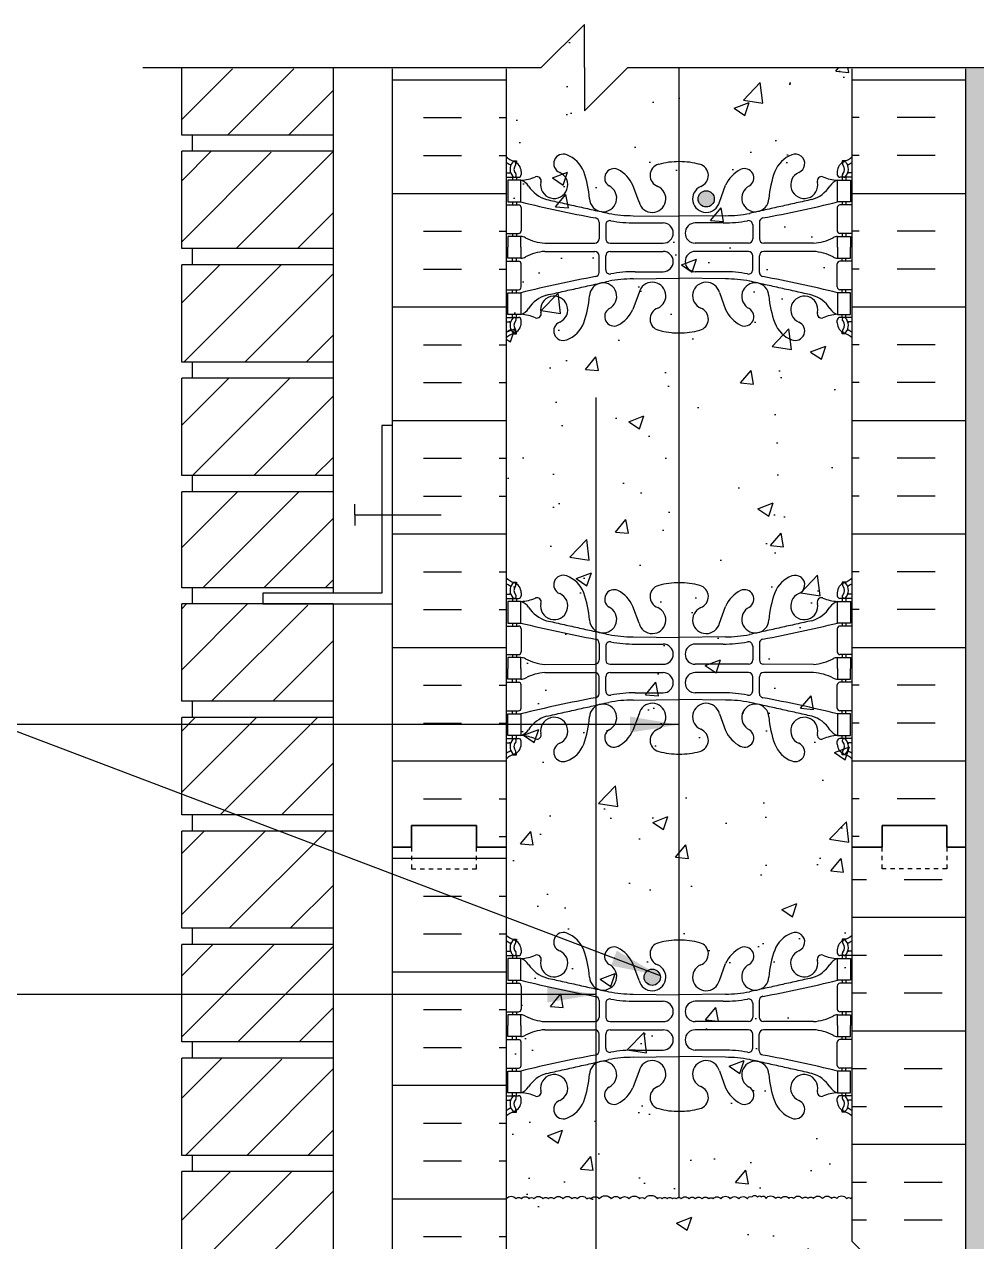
# Model space of a CAD drawing. Header units: inches. Extents: x 34 to 92.2, y -25.1 to 58.5.
# Drawn here: x 45.46 to 67.47, y 26.52 to 54.67 of the extents above; entities that cross this region are included whole.
import ezdxf

# ---------------------------------------------------------------- set-up
doc = ezdxf.new("R2010")
doc.units = ezdxf.units.IN
doc.header["$LTSCALE"] = 0.5
doc.header["$MEASUREMENT"] = 0
doc.linetypes.add('DASHED2', pattern=[0.375, 0.25, -0.125])
for name, color, linetype in [('HATCH', 12, 'Continuous'), ('line25', 2, 'Continuous'), ('LINE3', 3, 'Continuous'), ('LINE50', 5, 'Continuous'), ('LINE9', 9, 'Continuous'), ('TEXT', 4, 'Continuous'), ('Web_Edge', 9, 'Continuous')]:
    doc.layers.add(name, color=color, linetype=linetype)
doc.styles.add('DIM', font='romans.shx', dxfattribs={"width": 0.7})
doc.dimstyles.new('ext_12', dxfattribs={"dimscale": 12, "dimtxt": 0.09375, "dimasz": 0.09375, "dimexe": 0.09375, "dimexo": 0.0625, "dimgap": 0.0625, "dimtad": 1, "dimdec": 1, "dimzin": 3, "dimdsep": 46, "dimlunit": 4, "dimtxsty": 'DIM', "dimcen": 0.09, "dimdle": 0.09375, "dimclrt": 4, "dimadec": 0, "dimazin": 0, "dimtfac": 1, "dimtdec": 1, "dimtmove": 2, "dimatfit": 3, "dimfxl": 0, "dimfrac": 2, "dimtolj": 1, "dimtzin": 0, "dimarcsym": 0})

# ---------------------------------------------------------------- blocks, each defined once
blk = doc.blocks.new('8 web')
at = {"layer": 'Web_Edge'}
for p, q in [((-3.854, 6.868), (-3.764, 6.868)), ((-3.764, 6.868), (-3.764, 6.827)), ((3.854, 6.868), (3.764, 6.868)), ((3.764, 6.868), (3.764, 6.827)), ((-4, 6.589), (-3.922, 6.589)), ((-4, 6.489), (-3.716, 6.489)), ((-3.854, 6.489), (-3.854, 6.419)), ((-3.764, 6.489), (-3.764, 6.419)), ((-3.654, 6.619), (-3.654, 6.552)), ((3.654, 6.619), (3.654, 6.552)), ((4, 6.489), (3.716, 6.489)), ((3.764, 6.489), (3.764, 6.419)), ((3.854, 6.489), (3.854, 6.419)), ((4, 6.589), (3.922, 6.589)), ((-0.929, 5.917), (-1.071, 6.304)), ((0.929, 5.917), (1.071, 6.304)), ((-3.854, 5.919), (-3.854, 5.849)), ((-3.764, 5.919), (-3.764, 5.849)), ((3.764, 5.919), (3.764, 5.849)), ((3.854, 5.919), (3.854, 5.849)), ((-4, 5.849), (-3.716, 5.849)), ((-3.654, 5.787), (-3.654, 5.252)), ((3.654, 5.787), (3.654, 5.252)), ((4, 5.849), (3.716, 5.849)), ((-1.852, 5.45), (-1.852, 5.065)), ((-1.699, 5.387), (-1.699, 5.065)), ((-1.067, 5.601), (0, 5.586)), ((-1.019, 5.433), (-0.372, 5.433)), ((1.067, 5.601), (0, 5.586)), ((1.019, 5.433), (0.372, 5.433)), ((1.699, 5.387), (1.699, 5.065)), ((1.852, 5.45), (1.852, 5.065)), ((-4, 5.189), (-3.716, 5.189)), ((-3.854, 5.189), (-3.854, 5.119)), ((-3.764, 5.189), (-3.764, 5.119)), ((4, 5.189), (3.716, 5.189)), ((3.764, 5.189), (3.764, 5.119)), ((3.854, 5.189), (3.854, 5.119)), ((-3.106, 4.964), (-1.952, 4.965)), ((-1.599, 4.965), (-0.372, 4.965)), ((1.599, 4.965), (0.372, 4.965)), ((3.106, 4.964), (1.952, 4.965)), ((-4, 4.549), (-3.716, 4.549)), ((-3.854, 4.549), (-3.854, 4.619)), ((-3.764, 4.549), (-3.764, 4.619)), ((-3.106, 4.775), (-1.952, 4.774)), ((-1.852, 4.289), (-1.852, 4.674)), ((-1.699, 4.351), (-1.699, 4.674)), ((-1.599, 4.774), (-0.372, 4.774)), ((1.599, 4.774), (0.372, 4.774)), ((1.699, 4.351), (1.699, 4.674)), ((1.852, 4.289), (1.852, 4.674)), ((3.106, 4.775), (1.952, 4.774)), ((4, 4.549), (3.716, 4.549)), ((3.764, 4.549), (3.764, 4.619)), ((3.854, 4.549), (3.854, 4.619)), ((-3.654, 3.952), (-3.654, 4.487)), ((-1.019, 4.305), (-0.372, 4.305)), ((1.019, 4.305), (0.372, 4.305)), ((3.654, 3.952), (3.654, 4.487)), ((-1.067, 4.138), (0, 4.153)), ((1.067, 4.138), (0, 4.153)), ((-4, 3.889), (-3.716, 3.889)), ((-3.854, 3.819), (-3.854, 3.889)), ((-3.764, 3.819), (-3.764, 3.889)), ((-0.929, 3.822), (-1.071, 3.435)), ((0.929, 3.822), (1.071, 3.435)), ((4, 3.889), (3.716, 3.889)), ((3.764, 3.819), (3.764, 3.889)), ((3.854, 3.819), (3.854, 3.889)), ((-4, 3.249), (-3.716, 3.249)), ((-4, 3.149), (-3.922, 3.149)), ((-3.854, 3.249), (-3.854, 3.319)), ((-3.764, 3.249), (-3.764, 3.319)), ((-3.654, 3.119), (-3.654, 3.187)), ((3.654, 3.119), (3.654, 3.187)), ((4, 3.249), (3.716, 3.249)), ((3.764, 3.249), (3.764, 3.319)), ((3.854, 3.249), (3.854, 3.319)), ((4, 3.149), (3.922, 3.149)), ((-3.854, 2.871), (-3.764, 2.871)), ((-3.764, 2.871), (-3.764, 2.912)), ((3.764, 2.871), (3.764, 2.912)), ((3.854, 2.871), (3.764, 2.871)), ((-3.854, -2.871), (-3.764, -2.871)), ((-3.764, -2.871), (-3.764, -2.912)), ((3.854, -2.871), (3.764, -2.871)), ((3.764, -2.871), (3.764, -2.912)), ((-4, -3.149), (-3.922, -3.149)), ((-4, -3.249), (-3.716, -3.249)), ((-3.854, -3.249), (-3.854, -3.319)), ((-3.764, -3.249), (-3.764, -3.319)), ((-3.654, -3.119), (-3.654, -3.187)), ((3.654, -3.119), (3.654, -3.187)), ((4, -3.249), (3.716, -3.249)), ((3.764, -3.249), (3.764, -3.319)), ((3.854, -3.249), (3.854, -3.319)), ((4, -3.149), (3.922, -3.149)), ((-0.929, -3.822), (-1.071, -3.435)), ((0.929, -3.822), (1.071, -3.435)), ((-4, -3.889), (-3.716, -3.889)), ((-3.854, -3.819), (-3.854, -3.889)), ((-3.764, -3.819), (-3.764, -3.889)), ((4, -3.889), (3.716, -3.889)), ((3.764, -3.819), (3.764, -3.889)), ((3.854, -3.819), (3.854, -3.889)), ((-3.654, -3.952), (-3.654, -4.487)), ((-1.067, -4.138), (0, -4.153)), ((1.067, -4.138), (0, -4.153)), ((3.654, -3.952), (3.654, -4.487)), ((-1.852, -4.289), (-1.852, -4.674)), ((-1.699, -4.351), (-1.699, -4.674)), ((-1.019, -4.305), (-0.372, -4.305)), ((1.019, -4.305), (0.372, -4.305)), ((1.699, -4.351), (1.699, -4.674)), ((1.852, -4.289), (1.852, -4.674)), ((-4, -4.549), (-3.716, -4.549)), ((-3.854, -4.549), (-3.854, -4.619)), ((-3.764, -4.549), (-3.764, -4.619)), ((-3.106, -4.775), (-1.952, -4.774)), ((-1.599, -4.774), (-0.372, -4.774)), ((1.599, -4.774), (0.372, -4.774)), ((3.106, -4.775), (1.952, -4.774)), ((4, -4.549), (3.716, -4.549)), ((3.764, -4.549), (3.764, -4.619)), ((3.854, -4.549), (3.854, -4.619)), ((-3.106, -4.964), (-1.952, -4.965)), ((-1.852, -5.45), (-1.852, -5.065)), ((-1.699, -5.387), (-1.699, -5.065)), ((-1.599, -4.965), (-0.372, -4.965)), ((1.599, -4.965), (0.372, -4.965)), ((1.699, -5.387), (1.699, -5.065)), ((1.852, -5.45), (1.852, -5.065)), ((3.106, -4.964), (1.952, -4.965)), ((-4, -5.189), (-3.716, -5.189)), ((-3.854, -5.189), (-3.854, -5.119)), ((-3.764, -5.189), (-3.764, -5.119)), ((-3.654, -5.787), (-3.654, -5.252)), ((3.654, -5.787), (3.654, -5.252)), ((4, -5.189), (3.716, -5.189)), ((3.764, -5.189), (3.764, -5.119)), ((3.854, -5.189), (3.854, -5.119)), ((-1.067, -5.601), (0, -5.586)), ((-1.019, -5.433), (-0.372, -5.433)), ((1.067, -5.601), (0, -5.586)), ((1.019, -5.433), (0.372, -5.433)), ((-4, -5.849), (-3.716, -5.849)), ((-3.854, -5.919), (-3.854, -5.849)), ((-3.764, -5.919), (-3.764, -5.849)), ((4, -5.849), (3.716, -5.849)), ((3.764, -5.919), (3.764, -5.849)), ((3.854, -5.919), (3.854, -5.849)), ((-0.929, -5.917), (-1.071, -6.304)), ((0.929, -5.917), (1.071, -6.304)), ((-3.854, -6.489), (-3.854, -6.419)), ((-3.764, -6.489), (-3.764, -6.419)), ((3.764, -6.489), (3.764, -6.419)), ((3.854, -6.489), (3.854, -6.419)), ((-4, -6.489), (-3.716, -6.489)), ((-4, -6.589), (-3.922, -6.589)), ((-3.654, -6.619), (-3.654, -6.552)), ((3.654, -6.619), (3.654, -6.552)), ((4, -6.489), (3.716, -6.489)), ((4, -6.589), (3.922, -6.589)), ((-3.854, -6.868), (-3.764, -6.868)), ((-3.764, -6.868), (-3.764, -6.827)), ((3.764, -6.868), (3.764, -6.827)), ((3.854, -6.868), (3.764, -6.868))]:
    blk.add_line(p, q, dxfattribs=at)
for points in [[(-3.959, 5.919), (-3.659, 5.919), (-3.659, 6.419), (-3.959, 6.419)], [(3.959, 5.919), (3.659, 5.919), (3.659, 6.419), (3.959, 6.419)], [(-3.959, 3.819), (-3.659, 3.819), (-3.659, 3.319), (-3.959, 3.319)], [(3.959, 3.819), (3.659, 3.819), (3.659, 3.319), (3.959, 3.319)], [(-3.959, -3.819), (-3.659, -3.819), (-3.659, -3.319), (-3.959, -3.319)], [(3.959, -3.819), (3.659, -3.819), (3.659, -3.319), (3.959, -3.319)], [(-3.959, -5.919), (-3.659, -5.919), (-3.659, -6.419), (-3.959, -6.419)], [(3.959, -5.919), (3.659, -5.919), (3.659, -6.419), (3.959, -6.419)]]:
    blk.add_lwpolyline(points, close=True, dxfattribs=at)
for points in [[(-3.659, 4.869), (-3.659, 5.119), (-3.959, 5.119), (-3.959, 4.869)], [(3.659, 4.869), (3.659, 5.119), (3.959, 5.119), (3.959, 4.869)], [(-3.659, 4.869), (-3.659, 4.619), (-3.959, 4.619), (-3.959, 4.869)], [(3.659, 4.869), (3.659, 4.619), (3.959, 4.619), (3.959, 4.869)], [(-3.659, -4.869), (-3.659, -4.619), (-3.959, -4.619), (-3.959, -4.869)], [(3.659, -4.869), (3.659, -4.619), (3.959, -4.619), (3.959, -4.869)], [(-3.659, -4.869), (-3.659, -5.119), (-3.959, -5.119), (-3.959, -4.869)], [(3.659, -4.869), (3.659, -5.119), (3.959, -5.119), (3.959, -4.869)]]:
    blk.add_lwpolyline(points, dxfattribs=at)
for centre, radius, start, end in [((-3.654, 7.327), 0.5, 226.2109, 250.5288), ((-3.654, 7.327), 0.6, 234.7832, 245.0748), ((-3.66, 6.674), 0.25, 140.1145, 222.4609), ((-3.916, 6.764), 0.021, 343.464, 63.9957), ((-3.818, 6.805), 0.045, 321.448, 139.1879), ((-3.904, 6.619), 0.25, 0, 70.5288), ((-3.66, 6.674), 0.16, 140.0001, 222.4609), ((-2.681, 6.804), 0.22, 68.1963, 248.1963), ((-2.839, 6.375), 0.677, 21.1239, 69.3197), ((-0.406, 6.529), 0.268, 104.7892, 250.0338), ((-0.012, 5.096), 1.754, 89.6229, 105.2918), ((0.012, 5.096), 1.754, 74.7082, 90.3771), ((0.406, 6.529), 0.268, 289.9662, 75.2108), ((2.839, 6.375), 0.677, 110.6803, 158.8761), ((2.681, 6.804), 0.22, 291.8037, 111.8037), ((3.904, 6.619), 0.25, 109.4712, 180), ((3.818, 6.805), 0.045, 40.8121, 218.552), ((3.66, 6.674), 0.16, 317.5391, 39.9999), ((3.654, 7.327), 0.5, 289.4712, 313.7891), ((3.66, 6.674), 0.25, 317.5391, 39.8855), ((3.916, 6.764), 0.021, 116.0043, 196.536), ((3.654, 7.327), 0.6, 294.9252, 305.2168), ((-3.922, 6.609), 0.0196, 269.4032, 15.4901), ((-3.812, 6.536), 0.045, 222.4609, 42.4609), ((-3.716, 6.552), 0.0625, 270, 0), ((-3.714, 7.415), 0.997, 273.1538, 293.1467), ((-3.288, 6.408), 0.0968, 340.1551, 110.4331), ((-2.89, 6.313), 0.314, 168.5886, 66.1916), ((-4.43, 5.81), 2.365, 4.3895, 20.0015), ((-1.507, 6.473), 0.217, 65.5264, 238.537), ((-1.758, 6.003), 0.75, 23.6938, 62.9705), ((1.758, 6.003), 0.75, 117.0295, 156.3062), ((1.507, 6.473), 0.217, 301.463, 114.4736), ((4.43, 5.81), 2.365, 159.9985, 175.6105), ((2.89, 6.313), 0.314, 113.8084, 11.4114), ((3.288, 6.408), 0.0968, 69.5669, 199.8449), ((3.714, 7.415), 0.997, 246.8533, 266.8462), ((3.716, 6.552), 0.0625, 180, 270), ((3.812, 6.536), 0.045, 137.5391, 317.5391), ((3.922, 6.609), 0.0196, 164.5099, 270.5968), ((-3.781, 6.077), 0.364, 34.9775, 70.3387), ((-2.858, 6.688), 0.743, 212.7919, 253.8107), ((-1.759, 6.006), 0.314, 182.7357, 63.9348), ((-0.624, 5.99), 0.314, 193.4146, 66.1916), ((0.624, 5.99), 0.314, 113.8084, 346.5854), ((1.759, 6.006), 0.314, 116.0652, 357.2643), ((2.858, 6.688), 0.743, 286.1893, 327.2081), ((3.781, 6.077), 0.364, 109.6613, 145.0225), ((3.15, 33.34), 28.253, 256.0552, 259.6343), ((-3.15, 33.34), 28.253, 280.3657, 283.9448), ((-3.716, 5.787), 0.0625, 0, 90), ((-1.072, 8.585), 2.984, 259.2546, 270.0995), ((1.072, 8.585), 2.984, 269.9005, 280.7454), ((3.716, 5.787), 0.0625, 90, 180), ((-1.952, 5.45), 0.1, 360, 79.6343), ((-1.599, 5.387), 0.1, 79.2546, 180), ((-1.024, 8.417), 2.984, 259.2546, 270.0995), ((-0.372, 5.199), 0.234, 270, 90), ((0.372, 5.199), 0.234, 90, 270), ((1.024, 8.417), 2.984, 269.9005, 280.7454), ((1.599, 5.387), 0.1, 0, 100.7454), ((1.952, 5.45), 0.1, 100.3657, 180), ((-3.716, 5.252), 0.0625, 270, 0), ((-3.663, 4.901), 0.219, 60.4937, 88.92), ((-3.021, 6.121), 1.16, 242.5844, 265.8032), ((3.021, 6.121), 1.16, 274.1968, 297.4156), ((3.663, 4.901), 0.219, 91.08, 119.5063), ((3.716, 5.252), 0.0625, 180, 270), ((-1.952, 5.065), 0.1, 270.0388, 360), ((-1.599, 5.065), 0.1, 180, 270), ((1.599, 5.065), 0.1, 270, 0), ((1.952, 5.065), 0.1, 180, 269.9612), ((-3.716, 4.487), 0.0625, 0, 90), ((-3.663, 4.838), 0.219, 271.08, 299.5063), ((-3.021, 3.618), 1.16, 94.1968, 117.4156), ((-1.952, 4.674), 0.1, 0, 89.9612), ((-1.599, 4.674), 0.1, 90, 180), ((-0.372, 4.54), 0.234, 270, 90), ((0.372, 4.54), 0.234, 90, 270), ((1.599, 4.674), 0.1, 0, 90), ((1.952, 4.674), 0.1, 90.0388, 180), ((3.021, 3.618), 1.16, 62.5844, 85.8032), ((3.663, 4.838), 0.219, 240.4937, 268.92), ((3.716, 4.487), 0.0625, 90, 180), ((-1.952, 4.289), 0.1, 280.3657, 0), ((-1.599, 4.351), 0.1, 180, 280.7454), ((-1.024, 1.322), 2.984, 89.9005, 100.7454), ((1.024, 1.322), 2.984, 79.2546, 90.0995), ((1.599, 4.351), 0.1, 259.2546, 0), ((1.952, 4.289), 0.1, 180, 259.6343), ((-3.716, 3.952), 0.0625, 270, 0), ((3.15, -23.601), 28.253, 100.3657, 103.9448), ((-1.759, 3.733), 0.314, 296.0652, 177.2643), ((-1.072, 1.154), 2.984, 89.9005, 100.7454), ((-0.624, 3.749), 0.314, 293.8084, 166.5854), ((0.624, 3.749), 0.314, 13.4146, 246.1916), ((1.072, 1.154), 2.984, 79.2546, 90.0995), ((1.759, 3.733), 0.314, 2.7357, 243.9348), ((-3.15, -23.601), 28.253, 76.0552, 79.6343), ((3.716, 3.952), 0.0625, 180, 270), ((-2.858, 3.051), 0.743, 106.1893, 147.2081), ((-2.89, 3.426), 0.314, 293.8084, 191.4114), ((-4.43, 3.929), 2.365, 339.9985, 355.6105), ((4.43, 3.929), 2.365, 184.3895, 200.0015), ((2.89, 3.426), 0.314, 348.5886, 246.1916), ((2.858, 3.051), 0.743, 32.7919, 73.8107), ((-3.781, 3.662), 0.364, 289.6613, 325.0225), ((-1.507, 3.266), 0.217, 121.463, 294.4736), ((-1.758, 3.736), 0.75, 297.0295, 336.3062), ((-0.406, 3.21), 0.268, 109.9662, 255.2108), ((0.406, 3.21), 0.268, 284.7892, 70.0338), ((1.758, 3.736), 0.75, 203.6938, 242.9705), ((1.507, 3.266), 0.217, 245.5264, 58.537), ((3.781, 3.662), 0.364, 214.9775, 250.3387), ((-3.922, 3.13), 0.0196, 344.5099, 90.5968), ((-3.66, 3.065), 0.25, 137.5391, 219.8855), ((-3.812, 3.203), 0.045, 317.5391, 137.5391), ((-3.904, 3.119), 0.25, 289.4712, 360), ((-3.66, 3.065), 0.16, 137.5391, 219.9999), ((-3.716, 3.187), 0.0625, 360, 90), ((-3.714, 2.324), 0.997, 66.8533, 86.8462), ((-3.288, 3.331), 0.0968, 249.5669, 19.8449), ((-2.681, 2.935), 0.22, 111.8037, 291.8037), ((-2.839, 3.364), 0.677, 290.6803, 338.8761), ((2.839, 3.364), 0.677, 201.1239, 249.3197), ((2.681, 2.935), 0.22, 248.1963, 68.1963), ((3.288, 3.331), 0.0968, 160.1551, 290.4331), ((3.714, 2.324), 0.997, 93.1538, 113.1467), ((3.716, 3.187), 0.0625, 90, 180), ((3.904, 3.119), 0.25, 180, 250.5288), ((3.812, 3.203), 0.045, 42.4609, 222.4609), ((3.66, 3.065), 0.16, 320.0001, 42.4609), ((3.66, 3.065), 0.25, 320.1145, 42.4609), ((3.922, 3.13), 0.0196, 89.4032, 195.4901), ((-3.654, 2.412), 0.6, 114.9252, 125.2168), ((-3.654, 2.412), 0.5, 109.4712, 133.7891), ((-3.916, 2.975), 0.021, 296.0043, 16.536), ((-3.818, 2.934), 0.045, 220.8121, 38.552), ((-0.012, 4.643), 1.754, 254.7082, 270.3771), ((0.012, 4.643), 1.754, 269.6229, 285.2918), ((3.818, 2.934), 0.045, 141.448, 319.1879), ((3.654, 2.412), 0.5, 46.2109, 70.5288), ((3.916, 2.975), 0.021, 163.464, 243.9957), ((3.654, 2.412), 0.6, 54.7832, 65.0748), ((-3.654, -2.412), 0.5, 226.2109, 250.5288), ((-2.681, -2.935), 0.22, 68.1963, 248.1963), ((-2.839, -3.364), 0.677, 21.1239, 69.3197), ((2.839, -3.364), 0.677, 110.6803, 158.8761), ((2.681, -2.935), 0.22, 291.8037, 111.8037), ((3.654, -2.412), 0.5, 289.4712, 313.7891), ((-3.654, -2.412), 0.6, 234.7832, 245.0748), ((-3.66, -3.065), 0.25, 140.1145, 222.4609), ((-3.916, -2.975), 0.021, 343.464, 63.9957), ((-3.818, -2.934), 0.045, 321.448, 139.1879), ((-3.904, -3.119), 0.25, 0, 70.5288), ((-3.66, -3.065), 0.16, 140.0001, 222.4609), ((-1.507, -3.266), 0.217, 65.5264, 238.537), ((-1.758, -3.736), 0.75, 23.6938, 62.9705), ((-0.406, -3.21), 0.268, 104.7892, 250.0338), ((-0.012, -4.643), 1.754, 89.6229, 105.2918), ((0.012, -4.643), 1.754, 74.7082, 90.3771), ((0.406, -3.21), 0.268, 289.9662, 75.2108), ((1.758, -3.736), 0.75, 117.0295, 156.3062), ((1.507, -3.266), 0.217, 301.463, 114.4736), ((3.904, -3.119), 0.25, 109.4712, 180), ((3.818, -2.934), 0.045, 40.8121, 218.552), ((3.66, -3.065), 0.16, 317.5391, 39.9999), ((3.66, -3.065), 0.25, 317.5391, 39.8855), ((3.916, -2.975), 0.021, 116.0043, 196.536), ((3.654, -2.412), 0.6, 294.9252, 305.2168), ((-3.922, -3.13), 0.0196, 269.4032, 15.4901), ((-3.812, -3.203), 0.045, 222.4609, 42.4609), ((-3.716, -3.187), 0.0625, 270, 0), ((-3.714, -2.324), 0.997, 273.1538, 293.1467), ((-3.781, -3.662), 0.364, 34.9775, 70.3387), ((-3.288, -3.331), 0.0968, 340.1551, 110.4331), ((-2.89, -3.426), 0.314, 168.5886, 66.1916), ((-4.43, -3.929), 2.365, 4.3895, 20.0015), ((4.43, -3.929), 2.365, 159.9985, 175.6105), ((2.89, -3.426), 0.314, 113.8084, 11.4114), ((3.288, -3.331), 0.0968, 69.5669, 199.8449), ((3.714, -2.324), 0.997, 246.8533, 266.8462), ((3.781, -3.662), 0.364, 109.6613, 145.0225), ((3.716, -3.187), 0.0625, 180, 270), ((3.812, -3.203), 0.045, 137.5391, 317.5391), ((3.922, -3.13), 0.0196, 164.5099, 270.5968), ((-2.858, -3.051), 0.743, 212.7919, 253.8107), ((-1.759, -3.733), 0.314, 182.7357, 63.9348), ((-0.624, -3.749), 0.314, 193.4146, 66.1916), ((0.624, -3.749), 0.314, 113.8084, 346.5854), ((1.759, -3.733), 0.314, 116.0652, 357.2643), ((2.858, -3.051), 0.743, 286.1893, 327.2081), ((-3.716, -3.952), 0.0625, 0, 90), ((3.15, 23.601), 28.253, 256.0552, 259.6343), ((-3.15, 23.601), 28.253, 280.3657, 283.9448), ((3.716, -3.952), 0.0625, 90, 180), ((-1.952, -4.289), 0.1, 360, 79.6343), ((-1.072, -1.154), 2.984, 259.2546, 270.0995), ((1.072, -1.154), 2.984, 269.9005, 280.7454), ((1.952, -4.289), 0.1, 100.3657, 180), ((-3.716, -4.487), 0.0625, 270, 0), ((-1.599, -4.351), 0.1, 79.2546, 180), ((-1.024, -1.322), 2.984, 259.2546, 270.0995), ((-0.372, -4.54), 0.234, 270, 90), ((0.372, -4.54), 0.234, 90, 270), ((1.024, -1.322), 2.984, 269.9005, 280.7454), ((1.599, -4.351), 0.1, 0, 100.7454), ((3.716, -4.487), 0.0625, 180, 270), ((-3.663, -4.838), 0.219, 60.4937, 88.92), ((-3.021, -3.618), 1.16, 242.5844, 265.8032), ((-1.952, -4.674), 0.1, 270.0388, 360), ((-1.599, -4.674), 0.1, 180, 270), ((1.599, -4.674), 0.1, 270, 0), ((1.952, -4.674), 0.1, 180, 269.9612), ((3.021, -3.618), 1.16, 274.1968, 297.4156), ((3.663, -4.838), 0.219, 91.08, 119.5063), ((-3.021, -6.121), 1.16, 94.1968, 117.4156), ((-1.952, -5.065), 0.1, 0, 89.9612), ((-1.599, -5.065), 0.1, 90, 180), ((-0.372, -5.199), 0.234, 270, 90), ((0.372, -5.199), 0.234, 90, 270), ((1.599, -5.065), 0.1, 0, 90), ((1.952, -5.065), 0.1, 90.0388, 180), ((3.021, -6.121), 1.16, 62.5844, 85.8032), ((-3.716, -5.252), 0.0625, 0, 90), ((-3.663, -4.901), 0.219, 271.08, 299.5063), ((3.663, -4.901), 0.219, 240.4937, 268.92), ((3.716, -5.252), 0.0625, 90, 180), ((3.15, -33.34), 28.253, 100.3657, 103.9448), ((-1.952, -5.45), 0.1, 280.3657, 0), ((-1.599, -5.387), 0.1, 180, 280.7454), ((-1.072, -8.585), 2.984, 89.9005, 100.7454), ((-1.024, -8.417), 2.984, 89.9005, 100.7454), ((1.024, -8.417), 2.984, 79.2546, 90.0995), ((1.072, -8.585), 2.984, 79.2546, 90.0995), ((1.599, -5.387), 0.1, 259.2546, 0), ((1.952, -5.45), 0.1, 180, 259.6343), ((-3.15, -33.34), 28.253, 76.0552, 79.6343), ((-3.716, -5.787), 0.0625, 270, 0), ((-1.759, -6.006), 0.314, 296.0652, 177.2643), ((-0.624, -5.99), 0.314, 293.8084, 166.5854), ((0.624, -5.99), 0.314, 13.4146, 246.1916), ((1.759, -6.006), 0.314, 2.7357, 243.9348), ((3.716, -5.787), 0.0625, 180, 270), ((-2.858, -6.688), 0.743, 106.1893, 147.2081), ((-2.89, -6.313), 0.314, 293.8084, 191.4114), ((-4.43, -5.81), 2.365, 339.9985, 355.6105), ((4.43, -5.81), 2.365, 184.3895, 200.0015), ((2.89, -6.313), 0.314, 348.5886, 246.1916), ((2.858, -6.688), 0.743, 32.7919, 73.8107), ((-3.781, -6.077), 0.364, 289.6613, 325.0225), ((-3.714, -7.415), 0.997, 66.8533, 86.8462), ((-3.288, -6.408), 0.0968, 249.5669, 19.8449), ((-1.507, -6.473), 0.217, 121.463, 294.4736), ((-1.758, -6.003), 0.75, 297.0295, 336.3062), ((-0.406, -6.529), 0.268, 109.9662, 255.2108), ((0.406, -6.529), 0.268, 284.7892, 70.0338), ((1.758, -6.003), 0.75, 203.6938, 242.9705), ((1.507, -6.473), 0.217, 245.5264, 58.537), ((3.288, -6.408), 0.0968, 160.1551, 290.4331), ((3.714, -7.415), 0.997, 93.1538, 113.1467), ((3.781, -6.077), 0.364, 214.9775, 250.3387), ((-3.922, -6.609), 0.0196, 344.5099, 90.5968), ((-3.66, -6.674), 0.25, 137.5391, 219.8855), ((-3.812, -6.536), 0.045, 317.5391, 137.5391), ((-3.904, -6.619), 0.25, 289.4712, 360), ((-3.66, -6.674), 0.16, 137.5391, 219.9999), ((-3.716, -6.552), 0.0625, 360, 90), ((-2.681, -6.804), 0.22, 111.8037, 291.8037), ((-2.839, -6.375), 0.677, 290.6803, 338.8761), ((2.839, -6.375), 0.677, 201.1239, 249.3197), ((2.681, -6.804), 0.22, 248.1963, 68.1963), ((3.716, -6.552), 0.0625, 90, 180), ((3.904, -6.619), 0.25, 180, 250.5288), ((3.812, -6.536), 0.045, 42.4609, 222.4609), ((3.66, -6.674), 0.16, 320.0001, 42.4609), ((3.66, -6.674), 0.25, 320.1145, 42.4609), ((3.922, -6.609), 0.0196, 89.4032, 195.4901), ((-3.654, -7.327), 0.6, 114.9252, 125.2168), ((-3.654, -7.327), 0.5, 109.4712, 133.7891), ((-3.916, -6.764), 0.021, 296.0043, 16.536), ((-3.818, -6.805), 0.045, 220.8121, 38.552), ((-0.012, -5.096), 1.754, 254.7082, 270.3771), ((0.012, -5.096), 1.754, 269.6229, 285.2918), ((3.818, -6.805), 0.045, 141.448, 319.1879), ((3.654, -7.327), 0.5, 46.2109, 70.5288), ((3.916, -6.764), 0.021, 163.464, 243.9957), ((3.654, -7.327), 0.6, 54.7832, 65.0748)]:
    blk.add_arc(centre, radius, start, end, dxfattribs=at)
for points in [[(-3.066, 5.974), (-1.628, 5.654)], [(3.066, 5.974), (1.628, 5.654)], [(-3.066, 3.765), (-1.628, 4.085)], [(3.066, 3.765), (1.628, 4.085)], [(-3.066, -3.765), (-1.628, -4.085)], [(3.066, -3.765), (1.628, -4.085)], [(-3.066, -5.974), (-1.628, -5.654)], [(3.066, -5.974), (1.628, -5.654)]]:
    blk.add_open_spline(points, degree=1, dxfattribs=at)

msp = doc.modelspace()

# ---------------------------------------------------------------- hatches: boundary and pattern name
at = {"layer": 'HATCH'}
h = msp.add_hatch(dxfattribs=at)
h.set_pattern_fill('AR-CONC', color=256, scale=0.5, style=0)
edge = h.paths.add_edge_path()
edge.add_line((64.597, 35.649), (64.597, 53.674))
edge.add_line((64.597, 53.674), (59.409, 53.674))
edge.add_line((59.409, 53.674), (58.409, 52.674))
edge.add_line((58.409, 52.674), (58.409, 53.674))
edge.add_line((58.409, 53.674), (58.409, 54.674))
edge.add_line((58.409, 54.674), (57.409, 53.674))
edge.add_line((57.409, 53.674), (56.597, 53.674))
edge.add_line((56.597, 53.674), (56.597, 35.649))
edge.add_line((56.597, 35.649), (56.597, 27.515))
edge.add_spline(control_points=[(56.597, 27.515), (56.722, 27.45), (56.92, 27.349), (57.176, 27.636), (57.529, 27.341), (57.896, 27.613), (58.15, 27.341), (58.409, 27.535), (58.657, 27.324), (58.855, 27.464), (59.038, 27.48), (59.126, 27.357), (59.265, 27.32), (59.368, 27.444), (59.496, 27.493), (59.613, 27.529), (59.675, 27.505), (59.709, 27.462), (59.725, 27.407), (59.796, 27.381), (59.892, 27.357), (60.042, 27.349), (60.165, 27.424), (60.273, 27.432), (60.342, 27.444), (60.424, 27.428), (60.519, 27.382), (60.604, 27.344), (60.696, 27.338), (60.73, 27.429), (60.833, 27.446), (60.9, 27.507), (60.98, 27.499), (61.07, 27.502), (61.173, 27.498), (61.255, 27.46), (61.372, 27.397), (61.537, 27.383), (61.689, 27.451), (61.822, 27.526), (61.959, 27.544), (62.083, 27.551), (62.173, 27.523), (62.225, 27.437), (62.332, 27.369), (62.459, 27.346), (62.554, 27.322), (62.597, 27.311)], knot_values=[0, 0, 0, 0, 0.36882, 0.580962, 0.956064, 1.413946, 1.635694, 1.852394, 2.204033, 2.360582, 2.542219, 2.677797, 2.79395, 2.907785, 3.117226, 3.20968, 3.262351, 3.303115, 3.370216, 3.421138, 3.515057, 3.674522, 3.85319, 3.927977, 3.999794, 4.060692, 4.173001, 4.317056, 4.339836, 4.436406, 4.53825, 4.640095, 4.685656, 4.773056, 4.912503, 4.988734, 5.039656, 5.313971, 5.43662, 5.538465, 5.77077, 5.839112, 5.911139, 6.039898, 6.121993, 6.287819, 6.418947, 6.418947, 6.418947, 6.418947], degree=3, periodic=0)
edge.add_spline(control_points=[(62.597, 27.311), (62.639, 27.322), (62.735, 27.346), (62.861, 27.369), (62.968, 27.437), (63.02, 27.523), (63.11, 27.551), (63.234, 27.544), (63.371, 27.526), (63.504, 27.451), (63.657, 27.383), (63.821, 27.397), (63.939, 27.46), (64.02, 27.498), (64.123, 27.502), (64.213, 27.499), (64.293, 27.507), (64.36, 27.446), (64.463, 27.429), (64.497, 27.338), (64.556, 27.342), (64.58, 27.347), (64.597, 27.352)], knot_values=[4.266465, 4.266465, 4.266465, 4.266465, 4.397593, 4.563419, 4.645513, 4.774272, 4.846299, 4.914642, 5.146946, 5.248791, 5.371441, 5.645755, 5.696677, 5.772908, 5.912356, 5.999755, 6.045317, 6.147161, 6.249006, 6.345575, 6.368356, 6.418947, 6.418947, 6.418947, 6.418947], degree=3, periodic=0)
edge.add_line((64.597, 27.352), (64.597, 35.649))
h = msp.add_hatch(dxfattribs=at)
h.set_pattern_fill('INSUL', color=256, scale=7, style=0)
h.set_pattern_definition([(0, (-2869.565, -361.3603), (0, 2.625), []), (0, (-2869.565, -360.4853), (0, 2.625), [0.875, -0.875]), (0, (-2869.565, -359.6103), (0, 2.625), [0.875, -0.875])])
h.paths.add_polyline_path([(53.972, 35.649), (54.409, 35.649), (54.409, 36.149), (55.909, 36.149), (55.909, 35.649), (56.597, 35.649), (56.597, 53.649), (55.909, 53.649), (55.909, 54.149), (54.409, 54.149), (54.409, 53.649), (53.972, 53.649)])
h = msp.add_hatch(dxfattribs=at)
h.set_pattern_fill('INSUL', color=256, scale=7, style=0)
h.set_pattern_definition([(180, (2990.758, -361.3603), (0, 2.625), []), (180, (2990.758, -360.4853), (0, 2.625), [0.875, -0.875]), (180, (2990.758, -359.6103), (0, 2.625), [0.875, -0.875])])
h.paths.add_polyline_path([(67.222, 35.649), (66.784, 35.649), (66.784, 36.149), (65.284, 36.149), (65.284, 35.649), (64.597, 35.649), (64.597, 53.649), (65.284, 53.649), (65.284, 54.149), (66.784, 54.149), (66.784, 53.649), (67.222, 53.649)])
h = msp.add_hatch(dxfattribs=at)
h.set_pattern_fill('ANSI31', color=256, scale=8, style=0)
h.set_pattern_definition([(45, (42.7951, -13.2255), (-0.707107, 0.707107), [])])
h.paths.add_polyline_path([(52.597, 20.299), (49.097, 20.299), (49.097, 18.049), (52.597, 18.049)])
h.paths.add_polyline_path([(52.597, 22.924), (49.097, 22.924), (49.097, 20.674), (52.597, 20.674)])
h.paths.add_polyline_path([(52.597, 25.52), (49.097, 25.52), (49.097, 23.299), (52.597, 23.299)])
h.paths.add_polyline_path([(52.597, 28.145), (49.097, 28.145), (49.097, 25.895), (52.597, 25.895)])
h.paths.add_polyline_path([(52.597, 30.745), (50.972, 30.745), (50.972, 30.77), (49.097, 30.77), (49.097, 28.52), (52.597, 28.52)])
h.paths.add_polyline_path([(52.597, 33.395), (49.097, 33.395), (49.097, 31.145), (52.597, 31.145)])
h.paths.add_polyline_path([(52.597, 36.02), (49.097, 36.02), (49.097, 33.77), (52.597, 33.77)])
h.paths.add_polyline_path([(52.597, 38.645), (49.097, 38.645), (49.097, 36.395), (52.597, 36.395)])
h.paths.add_polyline_path([(52.597, 41.245), (50.972, 41.245), (50.972, 41.27), (49.097, 41.27), (49.097, 39.02), (52.597, 39.02)])
h.paths.add_polyline_path([(52.597, 43.865), (49.097, 43.865), (49.097, 41.645), (52.597, 41.645)])
h.paths.add_polyline_path([(52.597, 46.49), (49.097, 46.49), (49.097, 44.24), (52.597, 44.24)])
h.paths.add_polyline_path([(52.597, 49.115), (49.097, 49.115), (49.097, 46.865), (52.597, 46.865)])
h.paths.add_polyline_path([(52.597, 51.715), (50.972, 51.715), (50.972, 51.74), (49.097, 51.74), (49.097, 49.49), (52.597, 49.49)])
h.paths.add_polyline_path([(52.597, 53.649), (49.097, 53.649), (49.097, 52.115), (52.597, 52.115)])
h = msp.add_hatch(dxfattribs=at)
h.set_pattern_fill('AR-SAND', color=256, scale=0.25, style=0)
h.set_pattern_definition([(37.5, (2, 0), (-0.0157483, 0.481706), [0, -0.38, 0, -0.425, 0, -0.40625]), (7.5, (2, 0), (0.442444, 0.7055365), [0, -0.205, 0, -0.3425, 0, -0.13125]), (327.5, (1.6925, 0), (0.7785355, 0.0014148), [0, -0.125, 0, -0.45, 0, -0.5875]), (317.5, (1.6925, 0), (0.7515317, 0.219419), [0, -0.0625, 0, -0.295, 0, -0.3375])])
h.paths.add_polyline_path([(67.722, 53.649), (67.222, 53.649), (67.222, 35.649), (67.209, 24.399), (67.722, 24.399)])
h = msp.add_hatch(dxfattribs=at)
h.set_pattern_fill('INSUL', color=256, scale=7, style=0)
h.set_pattern_definition([(0, (-2869.565, -379.3603), (0, 2.625), []), (0, (-2869.565, -378.4853), (0, 2.625), [0.875, -0.875]), (0, (-2869.565, -377.6103), (0, 2.625), [0.875, -0.875])])
h.paths.add_polyline_path([(53.972, 17.649), (54.409, 17.649), (54.409, 18.149), (55.909, 18.149), (55.909, 17.649), (56.597, 17.649), (56.597, 35.649), (55.909, 35.649), (55.909, 36.149), (54.409, 36.149), (54.409, 35.649), (53.972, 35.649)])
h = msp.add_hatch(dxfattribs=at)
h.set_pattern_fill('INSUL', color=256, scale=7, style=0)
h.set_pattern_definition([(0, (44.7951, -13.2255), (0, 2.625), []), (0, (44.7951, -12.3505), (0, 2.625), [0.875, -0.875]), (0, (44.7951, -11.4755), (0, 2.625), [0.875, -0.875])])
h.paths.add_polyline_path([(64.597, 26.524), (67.222, 23.899), (67.222, 35.649), (66.784, 35.649), (66.784, 35.149), (65.284, 35.149), (65.284, 35.649), (64.597, 35.649)])
h = msp.add_hatch(dxfattribs=at)
h.set_pattern_fill('AR-CONC', color=256, scale=0.5, style=0)
edge = h.paths.add_edge_path()
edge.add_line((64.597, 26.524), (64.597, 27.352))
edge.add_spline(control_points=[(64.597, 27.352), (64.58, 27.347), (64.556, 27.342), (64.497, 27.338), (64.463, 27.429), (64.36, 27.446), (64.293, 27.507), (64.213, 27.499), (64.123, 27.502), (64.02, 27.498), (63.939, 27.46), (63.821, 27.397), (63.657, 27.383), (63.504, 27.451), (63.371, 27.526), (63.234, 27.544), (63.11, 27.551), (63.02, 27.523), (62.968, 27.437), (62.861, 27.369), (62.735, 27.346), (62.639, 27.322), (62.597, 27.311)], knot_values=[4.266465, 4.266465, 4.266465, 4.266465, 4.317056, 4.339836, 4.436406, 4.53825, 4.640095, 4.685656, 4.773056, 4.912503, 4.988734, 5.039656, 5.313971, 5.43662, 5.538465, 5.77077, 5.839112, 5.911139, 6.039898, 6.121993, 6.287819, 6.418947, 6.418947, 6.418947, 6.418947], degree=3, periodic=0)
edge.add_spline(control_points=[(62.597, 27.311), (62.554, 27.322), (62.459, 27.346), (62.332, 27.369), (62.225, 27.437), (62.173, 27.523), (62.083, 27.551), (61.959, 27.544), (61.822, 27.526), (61.689, 27.451), (61.537, 27.383), (61.372, 27.397), (61.255, 27.46), (61.173, 27.498), (61.07, 27.502), (60.98, 27.499), (60.9, 27.507), (60.833, 27.446), (60.73, 27.429), (60.696, 27.338), (60.604, 27.344), (60.519, 27.382), (60.424, 27.428), (60.342, 27.444), (60.273, 27.432), (60.165, 27.424), (60.042, 27.349), (59.892, 27.357), (59.796, 27.381), (59.725, 27.407), (59.709, 27.462), (59.675, 27.505), (59.613, 27.529), (59.496, 27.493), (59.368, 27.444), (59.265, 27.32), (59.126, 27.357), (59.038, 27.48), (58.855, 27.464), (58.657, 27.324), (58.409, 27.535), (58.15, 27.341), (57.896, 27.613), (57.529, 27.341), (57.176, 27.636), (56.92, 27.349), (56.722, 27.45), (56.597, 27.515)], knot_values=[0, 0, 0, 0, 0.131128, 0.296954, 0.379048, 0.507807, 0.579834, 0.648177, 0.880481, 0.982326, 1.104976, 1.37929, 1.430213, 1.506443, 1.645891, 1.73329, 1.778852, 1.880696, 1.982541, 2.07911, 2.101891, 2.245945, 2.358255, 2.419152, 2.490969, 2.565757, 2.744424, 2.90389, 2.997808, 3.04873, 3.115832, 3.156596, 3.209267, 3.30172, 3.511162, 3.624997, 3.741149, 3.876727, 4.058364, 4.214913, 4.566553, 4.783253, 5.005001, 5.462882, 5.837985, 6.050127, 6.418947, 6.418947, 6.418947, 6.418947], degree=3, periodic=0)
edge.add_line((56.597, 27.515), (56.597, 17.649))
edge.add_line((56.597, 17.649), (56.597, 2.899))
edge.add_line((56.597, 2.899), (56.597, -0.351))
edge.add_line((56.597, -0.351), (59.566, -0.351))
edge.add_line((59.566, -0.351), (60.566, 0.649))
edge.add_line((60.566, 0.649), (60.566, -0.351))
edge.add_line((60.566, -0.351), (60.566, -1.351))
edge.add_line((60.566, -1.351), (61.566, -0.351))
edge.add_line((61.566, -0.351), (64.597, -0.351))
edge.add_line((64.597, -0.351), (64.597, 12.024))
edge.add_line((64.597, 12.024), (64.597, 17.524))
edge.add_line((64.597, 17.524), (63.322, 17.524))
edge.add_arc((63.322, 17.424), 0.1, 90, 180)
edge.add_line((63.222, 17.424), (63.222, 16.024))
edge.add_line((63.222, 16.024), (62.722, 16.024))
edge.add_line((62.722, 16.024), (62.722, 17.524))
edge.add_arc((63.222, 17.524), 0.5, 90, 180, ccw=False)
edge.add_line((63.222, 18.024), (64.597, 18.024))
edge.add_line((64.597, 18.024), (64.597, 20.524))
edge.add_line((64.597, 20.524), (63.222, 20.524))
edge.add_arc((63.222, 21.024), 0.5, 180, 270, ccw=False)
edge.add_line((62.722, 21.024), (62.722, 22.524))
edge.add_line((62.722, 22.524), (63.222, 22.524))
edge.add_line((63.222, 22.524), (63.222, 21.124))
edge.add_arc((63.322, 21.124), 0.1, 180, 270)
edge.add_line((63.322, 21.024), (64.597, 21.024))
edge.add_line((64.597, 21.024), (64.597, 26.524))
at = {"layer": 'LINE3'}
for points in [[(61.033, 50.639, 1), (61.408, 50.639, 1)], [(59.785, 32.639, 1), (60.16, 32.639, 1)]]:
    msp.add_hatch(color=256, dxfattribs=at).paths.add_polyline_path(points)

# ---------------------------------------------------------------- linework, layer by layer
at = {"layer": 'HATCH'}
for points in [[(56.597, 27.515, -0.520567), (56.827, 27.515, -0.520567), (56.948, 27.515, -0.520567), (57.132, 27.515, -0.520567), (57.237, 27.515, -0.520567), (57.446, 27.515, -0.520567), (57.572, 27.515, -0.520567), (57.698, 27.515, -0.520567), (57.908, 27.515, -0.520567), (58.118, 27.515, -0.520567), (58.239, 27.515, -0.520567), (58.464, 27.515, -0.520567), (58.559, 27.515, -0.520567), (58.748, 27.515, -0.520567), (59.026, 27.515, -0.520567), (59.235, 27.515, -0.520567), (59.435, 27.515, -0.520567), (59.681, 27.515, -0.520567), (59.792, 27.515, -0.520567), (60.098, 27.515, -0.520567), (60.203, 27.515, -0.520567), (60.318, 27.515, -0.520567), (60.439, 27.515, -0.520567), (60.528, 27.515, -0.520567), (60.644, 27.515, -0.520567), (60.822, 27.515, -0.520567), (60.969, 27.515, -0.520567), (61.121, 27.515, -0.520567), (61.278, 27.515, -0.520567), (61.378, 27.515, -0.520567), (61.556, 27.515, -0.520567), (61.777, 27.515, -0.520567), (61.971, 27.515, -0.520567), (62.175, 27.515, -0.520567), (62.275, 27.557, -0.520567), (62.406, 27.557, -0.520567), (62.496, 27.557, -0.759433), (62.597, 27.515)], [(62.597, 27.522, -0.520567), (62.828, 27.522, -0.520567), (62.948, 27.522, -0.520567), (63.132, 27.522, -0.520567), (63.237, 27.522, -0.520567), (63.447, 27.522, -0.520567), (63.573, 27.522, -0.520567), (63.699, 27.522, -0.520567), (63.909, 27.522, -0.520567), (64.118, 27.522, -0.520567), (64.239, 27.522, -0.520567), (64.465, 27.522, -0.520567), (64.559, 27.522, -0.111077), (64.597, 27.556, -0.111077)]]:
    msp.add_lwpolyline(points, format="xyb", dxfattribs=at)
at = {"layer": 'line25'}
for p, q in [((49.097, 52.115), (49.097, 53.674)), ((52.597, 53.674), (52.597, 41.52)), ((56.597, 53.649), (56.597, 35.649)), ((64.597, 35.649), (64.597, 53.649)), ((52.597, 52.115), (49.097, 52.115)), ((49.347, 51.74), (49.347, 52.115)), ((49.097, 49.49), (49.097, 51.74)), ((52.597, 51.74), (49.097, 51.74)), ((52.597, 49.49), (49.097, 49.49)), ((49.347, 49.115), (49.347, 49.49)), ((52.597, 49.115), (49.097, 49.115)), ((49.097, 46.865), (49.097, 49.115)), ((52.597, 46.865), (49.097, 46.865)), ((49.347, 46.49), (49.347, 46.865)), ((49.097, 44.24), (49.097, 46.49)), ((52.597, 46.49), (49.097, 46.49)), ((52.597, 44.24), (49.097, 44.24)), ((49.347, 43.865), (49.347, 44.24)), ((49.097, 41.645), (49.097, 43.865)), ((52.597, 43.865), (49.097, 43.865)), ((52.597, 41.645), (49.097, 41.645)), ((49.347, 41.27), (49.347, 41.645)), ((49.097, 39.02), (49.097, 41.27)), ((52.597, 41.27), (49.097, 41.27)), ((52.597, 41.27), (52.597, 17.674)), ((52.597, 39.02), (49.097, 39.02)), ((49.347, 38.645), (49.347, 39.02)), ((49.097, 36.395), (49.097, 38.645)), ((52.597, 38.645), (49.097, 38.645)), ((52.597, 36.395), (49.097, 36.395)), ((49.347, 36.02), (49.347, 36.395)), ((52.597, 36.02), (49.097, 36.02)), ((49.097, 33.77), (49.097, 36.02)), ((56.597, 35.649), (56.597, 17.649)), ((64.597, 26.524), (64.597, 35.649)), ((52.597, 33.77), (49.097, 33.77)), ((49.347, 33.395), (49.347, 33.77)), ((52.597, 33.395), (49.097, 33.395)), ((49.097, 31.145), (49.097, 33.395)), ((52.597, 31.145), (49.097, 31.145)), ((49.347, 30.77), (49.347, 31.145)), ((52.597, 30.77), (49.097, 30.77)), ((49.097, 28.52), (49.097, 30.77)), ((52.597, 28.52), (49.097, 28.52)), ((49.347, 28.145), (49.347, 28.52)), ((52.597, 28.145), (49.097, 28.145)), ((49.097, 25.895), (49.097, 28.145)), ((67.222, 23.899), (64.597, 26.524))]:
    msp.add_line(p, q, dxfattribs=at)
at = {"layer": 'LINE3'}
for p, q in [((60.585, 53.674), (60.585, 27.545)), ((58.674, 11.481), (58.674, 46.044))]:
    msp.add_line(p, q, dxfattribs=at)
for centre in [(61.22, 50.639), (59.973, 32.639)]:
    msp.add_circle(centre, 0.188, dxfattribs=at)
at = {"layer": 'LINE50'}
for p, q in [((53.972, 35.649), (53.972, 53.649)), ((67.222, 35.649), (67.222, 53.649)), ((53.972, 17.649), (53.972, 35.649)), ((67.222, 23.899), (67.222, 35.649))]:
    msp.add_line(p, q, dxfattribs=at)
for points in [[(53.972, 35.649), (54.409, 35.649), (54.409, 36.149), (55.909, 36.149), (55.909, 35.649), (56.597, 35.649)], [(56.597, 35.649), (55.909, 35.649), (55.909, 36.149), (54.409, 36.149), (54.409, 35.649), (53.972, 35.649)], [(67.222, 35.649), (66.784, 35.649), (66.784, 36.149), (65.284, 36.149), (65.284, 35.649), (64.597, 35.649)], [(64.597, 35.649), (65.284, 35.649), (65.284, 36.149), (66.784, 36.149), (66.784, 35.649), (67.222, 35.649)]]:
    msp.add_lwpolyline(points, dxfattribs=at)
at = {"layer": 'LINE9'}
for p, q in [((58.409, 54.674), (57.409, 53.674)), ((58.409, 53.674), (58.409, 54.674)), ((48.202, 53.674), (57.409, 53.674)), ((58.409, 52.674), (59.409, 53.674)), ((58.409, 53.674), (58.409, 52.674)), ((59.409, 53.674), (68.491, 53.674)), ((53.097, 43.332), (53.097, 43.582)), ((53.097, 43.332), (55.097, 43.332)), ((53.097, 43.332), (53.097, 43.082))]:
    msp.add_line(p, q, dxfattribs=at)
msp.add_lwpolyline([(53.972, 45.395), (53.722, 45.395), (53.722, 41.52), (50.972, 41.52), (50.972, 41.27), (53.972, 41.27)], close=True, dxfattribs=at)
at = {"layer": 'LINE9', "linetype": 'DASHED2', "ltscale": 0.15}
for points in [[(54.409, 35.649), (54.409, 35.649), (54.409, 35.149), (55.909, 35.149), (55.909, 35.649), (55.909, 35.649)], [(66.784, 35.649), (66.784, 35.649), (66.784, 35.149), (65.284, 35.149), (65.284, 35.649), (65.284, 35.649)]]:
    msp.add_lwpolyline(points, dxfattribs=at)
at = {"layer": 'TEXT'}
for points in [[(55.631, 52.351, 0, 0.36, 0), (54.551, 52.351, 0, 0, 0), (41.254, 52.351, 0, 0, 0)], [(49.147, 45.764, 0, 0.36, 0), (48.067, 45.764, 0, 0, 0), (45.726, 45.764, 0, 0, 0)]]:
    msp.add_lwpolyline(points, format="xyseb", dxfattribs=at)
at = {"layer": 'Web_Edge'}
for p, q in [((56.743, 33.518), (56.833, 33.518)), ((56.833, 33.518), (56.833, 33.476)), ((64.451, 33.518), (64.361, 33.518)), ((64.361, 33.518), (64.361, 33.476)), ((56.597, 33.239), (56.674, 33.239)), ((56.943, 33.269), (56.943, 33.201)), ((64.251, 33.269), (64.251, 33.201)), ((64.597, 33.239), (64.519, 33.239)), ((56.597, 33.139), (56.88, 33.139)), ((56.743, 33.139), (56.743, 33.069)), ((56.833, 33.139), (56.833, 33.069)), ((59.668, 32.567), (59.525, 32.953)), ((61.525, 32.567), (61.668, 32.953)), ((64.597, 33.139), (64.313, 33.139)), ((64.361, 33.139), (64.361, 33.069)), ((64.451, 33.139), (64.451, 33.069)), ((56.597, 32.499), (56.88, 32.499)), ((56.743, 32.569), (56.743, 32.499)), ((56.833, 32.569), (56.833, 32.499)), ((56.943, 32.436), (56.943, 31.901)), ((64.251, 32.436), (64.251, 31.901)), ((64.597, 32.499), (64.313, 32.499)), ((64.361, 32.569), (64.361, 32.499)), ((64.451, 32.569), (64.451, 32.499)), ((58.745, 32.099), (58.745, 31.714)), ((59.53, 32.251), (60.597, 32.235)), ((61.663, 32.251), (60.597, 32.235)), ((62.448, 32.099), (62.448, 31.714)), ((56.597, 31.839), (56.88, 31.839)), ((56.743, 31.839), (56.743, 31.769)), ((56.833, 31.839), (56.833, 31.769)), ((58.897, 32.037), (58.897, 31.714)), ((59.577, 32.083), (60.224, 32.083)), ((61.616, 32.083), (60.969, 32.083)), ((62.296, 32.037), (62.296, 31.714)), ((64.597, 31.839), (64.313, 31.839)), ((64.361, 31.839), (64.361, 31.769)), ((64.451, 31.839), (64.451, 31.769)), ((57.49, 31.613), (58.645, 31.614)), ((58.997, 31.614), (60.224, 31.614)), ((62.196, 31.614), (60.969, 31.614)), ((63.703, 31.613), (62.548, 31.614)), ((56.743, 31.199), (56.743, 31.269)), ((56.833, 31.199), (56.833, 31.269)), ((57.49, 31.424), (58.645, 31.423)), ((58.745, 30.939), (58.745, 31.323)), ((58.897, 31.001), (58.897, 31.323)), ((58.997, 31.423), (60.224, 31.423)), ((62.196, 31.423), (60.969, 31.423)), ((62.296, 31.001), (62.296, 31.323)), ((62.448, 30.939), (62.448, 31.323)), ((63.703, 31.424), (62.548, 31.423)), ((64.361, 31.199), (64.361, 31.269)), ((64.451, 31.199), (64.451, 31.269)), ((56.597, 31.199), (56.88, 31.199)), ((56.943, 30.601), (56.943, 31.136)), ((64.251, 30.601), (64.251, 31.136)), ((64.597, 31.199), (64.313, 31.199)), ((59.53, 30.787), (60.597, 30.803)), ((59.577, 30.955), (60.224, 30.955)), ((61.663, 30.787), (60.597, 30.803)), ((61.616, 30.955), (60.969, 30.955)), ((56.597, 30.539), (56.88, 30.539)), ((56.743, 30.469), (56.743, 30.539)), ((56.833, 30.469), (56.833, 30.539)), ((59.668, 30.471), (59.525, 30.084)), ((61.525, 30.471), (61.668, 30.084)), ((64.597, 30.539), (64.313, 30.539)), ((64.361, 30.469), (64.361, 30.539)), ((64.451, 30.469), (64.451, 30.539)), ((56.597, 29.899), (56.88, 29.899)), ((56.743, 29.899), (56.743, 29.969)), ((56.833, 29.899), (56.833, 29.969)), ((64.597, 29.899), (64.313, 29.899)), ((64.361, 29.899), (64.361, 29.969)), ((64.451, 29.899), (64.451, 29.969)), ((56.597, 29.799), (56.674, 29.799)), ((56.833, 29.52), (56.833, 29.562)), ((56.943, 29.769), (56.943, 29.836)), ((64.251, 29.769), (64.251, 29.836)), ((64.361, 29.52), (64.361, 29.562)), ((64.597, 29.799), (64.519, 29.799)), ((56.743, 29.52), (56.833, 29.52)), ((64.451, 29.52), (64.361, 29.52))]:
    msp.add_line(p, q, dxfattribs=at)
for points in [[(56.638, 32.569), (56.938, 32.569), (56.938, 33.069), (56.638, 33.069)], [(64.556, 32.569), (64.256, 32.569), (64.256, 33.069), (64.556, 33.069)], [(56.638, 30.469), (56.938, 30.469), (56.938, 29.969), (56.638, 29.969)], [(64.556, 30.469), (64.256, 30.469), (64.256, 29.969), (64.556, 29.969)]]:
    msp.add_lwpolyline(points, close=True, dxfattribs=at)
for points in [[(56.938, 31.519), (56.938, 31.769), (56.638, 31.769), (56.638, 31.519)], [(64.256, 31.519), (64.256, 31.769), (64.556, 31.769), (64.556, 31.519)], [(56.938, 31.519), (56.938, 31.269), (56.638, 31.269), (56.638, 31.519)], [(64.256, 31.519), (64.256, 31.269), (64.556, 31.269), (64.556, 31.519)]]:
    msp.add_lwpolyline(points, dxfattribs=at)
for centre, radius, start, end in [((56.943, 33.976), 0.5, 226.2109, 250.5288), ((56.778, 33.454), 0.045, 321.448, 139.1879), ((56.693, 33.269), 0.25, 0, 70.5288), ((57.915, 33.453), 0.22, 68.1963, 248.1963), ((57.758, 33.024), 0.677, 21.1239, 69.3197), ((60.585, 31.745), 1.754, 89.6229, 105.2918), ((60.608, 31.745), 1.754, 74.7082, 90.3771), ((63.435, 33.024), 0.677, 110.6803, 158.8761), ((63.278, 33.453), 0.22, 291.8037, 111.8037), ((64.501, 33.269), 0.25, 109.4712, 180), ((64.415, 33.454), 0.045, 40.8121, 218.552), ((64.251, 33.976), 0.5, 289.4712, 313.7891), ((56.943, 33.976), 0.6, 234.7832, 245.0748), ((56.675, 33.258), 0.0196, 269.4032, 15.4901), ((56.936, 33.323), 0.25, 140.1145, 222.4609), ((56.68, 33.413), 0.021, 343.464, 63.9957), ((56.936, 33.323), 0.16, 140.0001, 222.4609), ((57.707, 32.962), 0.314, 168.5886, 66.1916), ((56.167, 32.459), 2.365, 4.3895, 20.0015), ((59.089, 33.122), 0.217, 65.5264, 238.537), ((58.838, 32.652), 0.75, 23.6938, 62.9705), ((60.191, 33.178), 0.268, 104.7892, 250.0338), ((61.002, 33.178), 0.268, 289.9662, 75.2108), ((62.355, 32.652), 0.75, 117.0295, 156.3062), ((62.104, 33.122), 0.217, 301.463, 114.4736), ((65.026, 32.459), 2.365, 159.9985, 175.6105), ((63.486, 32.962), 0.314, 113.8084, 11.4114), ((64.257, 33.323), 0.16, 317.5391, 39.9999), ((64.257, 33.323), 0.25, 317.5391, 39.8855), ((64.513, 33.413), 0.021, 116.0043, 196.536), ((64.518, 33.258), 0.0196, 164.5099, 270.5968), ((64.251, 33.976), 0.6, 294.9252, 305.2168), ((56.785, 33.185), 0.045, 222.4609, 42.4609), ((56.88, 33.201), 0.0625, 270, 0), ((56.883, 34.064), 0.997, 273.1538, 293.1467), ((56.815, 32.726), 0.364, 34.9775, 70.3387), ((57.308, 33.057), 0.0968, 340.1551, 110.4331), ((58.838, 32.655), 0.314, 182.7357, 63.9348), ((62.355, 32.655), 0.314, 116.0652, 357.2643), ((63.885, 33.057), 0.0968, 69.5669, 199.8449), ((64.31, 34.064), 0.997, 246.8533, 266.8462), ((64.378, 32.726), 0.364, 109.6613, 145.0225), ((64.313, 33.201), 0.0625, 180, 270), ((64.408, 33.185), 0.045, 137.5391, 317.5391), ((57.738, 33.337), 0.743, 212.7919, 253.8107), ((59.973, 32.639), 0.314, 193.4146, 66.1916), ((61.22, 32.639), 0.314, 113.8084, 346.5854), ((63.455, 33.337), 0.743, 286.1893, 327.2081), ((56.88, 32.436), 0.0625, 0, 90), ((63.746, 59.989), 28.253, 256.0552, 259.6343), ((57.447, 59.989), 28.253, 280.3657, 283.9448), ((64.313, 32.436), 0.0625, 90, 180), ((58.645, 32.099), 0.1, 360, 79.6343), ((58.997, 32.037), 0.1, 79.2546, 180), ((59.525, 35.234), 2.984, 259.2546, 270.0995), ((59.572, 35.067), 2.984, 259.2546, 270.0995), ((61.621, 35.067), 2.984, 269.9005, 280.7454), ((61.668, 35.234), 2.984, 269.9005, 280.7454), ((62.196, 32.037), 0.1, 0, 100.7454), ((62.548, 32.099), 0.1, 100.3657, 180), ((56.88, 31.901), 0.0625, 270, 0), ((60.224, 31.848), 0.234, 270, 90), ((60.969, 31.848), 0.234, 90, 270), ((64.313, 31.901), 0.0625, 180, 270), ((56.933, 31.55), 0.219, 60.4937, 88.92), ((57.575, 32.77), 1.16, 242.5844, 265.8032), ((58.645, 31.714), 0.1, 270.0388, 360), ((58.997, 31.714), 0.1, 180, 270), ((62.196, 31.714), 0.1, 270, 0), ((62.548, 31.714), 0.1, 180, 269.9612), ((63.618, 32.77), 1.16, 274.1968, 297.4156), ((64.26, 31.55), 0.219, 91.08, 119.5063), ((56.933, 31.487), 0.219, 271.08, 299.5063), ((57.575, 30.268), 1.16, 94.1968, 117.4156), ((58.645, 31.323), 0.1, 0, 89.9612), ((58.997, 31.323), 0.1, 90, 180), ((60.224, 31.189), 0.234, 270, 90), ((60.969, 31.189), 0.234, 90, 270), ((62.196, 31.323), 0.1, 0, 90), ((62.548, 31.323), 0.1, 90.0388, 180), ((63.618, 30.268), 1.16, 62.5844, 85.8032), ((64.26, 31.487), 0.219, 240.4937, 268.92), ((56.88, 31.136), 0.0625, 0, 90), ((58.997, 31.001), 0.1, 180, 280.7454), ((62.196, 31.001), 0.1, 259.2546, 0), ((64.313, 31.136), 0.0625, 90, 180), ((63.746, 3.048), 28.253, 100.3657, 103.9448), ((58.838, 30.382), 0.314, 296.0652, 177.2643), ((58.645, 30.939), 0.1, 280.3657, 0), ((59.525, 27.803), 2.984, 89.9005, 100.7454), ((59.572, 27.971), 2.984, 89.9005, 100.7454), ((59.973, 30.398), 0.314, 293.8084, 166.5854), ((61.22, 30.398), 0.314, 13.4146, 246.1916), ((61.621, 27.971), 2.984, 79.2546, 90.0995), ((61.668, 27.803), 2.984, 79.2546, 90.0995), ((62.355, 30.382), 0.314, 2.7357, 243.9348), ((62.548, 30.939), 0.1, 180, 259.6343), ((57.447, 3.048), 28.253, 76.0552, 79.6343), ((56.88, 30.601), 0.0625, 270, 0), ((57.738, 29.7), 0.743, 106.1893, 147.2081), ((63.455, 29.7), 0.743, 32.7919, 73.8107), ((64.313, 30.601), 0.0625, 180, 270), ((57.707, 30.075), 0.314, 293.8084, 191.4114), ((56.167, 30.578), 2.365, 339.9985, 355.6105), ((65.026, 30.578), 2.365, 184.3895, 200.0015), ((63.486, 30.075), 0.314, 348.5886, 246.1916), ((56.936, 29.714), 0.25, 137.5391, 219.8855), ((56.785, 29.853), 0.045, 317.5391, 137.5391), ((56.88, 29.836), 0.0625, 360, 90), ((56.815, 30.311), 0.364, 289.6613, 325.0225), ((56.883, 28.973), 0.997, 66.8533, 86.8462), ((57.308, 29.981), 0.0968, 249.5669, 19.8449), ((59.089, 29.915), 0.217, 121.463, 294.4736), ((58.838, 30.385), 0.75, 297.0295, 336.3062), ((60.191, 29.859), 0.268, 109.9662, 255.2108), ((61.002, 29.859), 0.268, 284.7892, 70.0338), ((62.355, 30.385), 0.75, 203.6938, 242.9705), ((62.104, 29.915), 0.217, 245.5264, 58.537), ((63.885, 29.981), 0.0968, 160.1551, 290.4331), ((64.31, 28.973), 0.997, 93.1538, 113.1467), ((64.378, 30.311), 0.364, 214.9775, 250.3387), ((64.313, 29.836), 0.0625, 90, 180), ((64.408, 29.853), 0.045, 42.4609, 222.4609), ((64.257, 29.714), 0.25, 320.1145, 42.4609), ((56.943, 29.062), 0.6, 114.9252, 125.2168), ((56.675, 29.779), 0.0196, 344.5099, 90.5968), ((56.68, 29.625), 0.021, 296.0043, 16.536), ((56.778, 29.583), 0.045, 220.8121, 38.552), ((56.936, 29.714), 0.16, 137.5391, 219.9999), ((56.693, 29.769), 0.25, 289.4712, 360), ((57.915, 29.584), 0.22, 111.8037, 291.8037), ((57.758, 30.013), 0.677, 290.6803, 338.8761), ((60.585, 31.292), 1.754, 254.7082, 270.3771), ((60.608, 31.292), 1.754, 269.6229, 285.2918), ((63.435, 30.013), 0.677, 201.1239, 249.3197), ((63.278, 29.584), 0.22, 248.1963, 68.1963), ((64.501, 29.769), 0.25, 180, 250.5288), ((64.415, 29.583), 0.045, 141.448, 319.1879), ((64.257, 29.714), 0.16, 320.0001, 42.4609), ((64.513, 29.625), 0.021, 163.464, 243.9957), ((64.518, 29.779), 0.0196, 89.4032, 195.4901), ((64.251, 29.062), 0.6, 54.7832, 65.0748), ((56.943, 29.062), 0.5, 109.4712, 133.7891), ((64.251, 29.062), 0.5, 46.2109, 70.5288)]:
    msp.add_arc(centre, radius, start, end, dxfattribs=at)
for points in [[(57.531, 32.623), (58.968, 32.303)], [(63.662, 32.623), (62.225, 32.303)], [(57.531, 30.414), (58.968, 30.735)], [(63.662, 30.414), (62.225, 30.735)]]:
    msp.add_open_spline(points, degree=1, dxfattribs=at)

# ---------------------------------------------------------------- block references
at = {"layer": 'line25'}
msp.add_blockref('8 web', (60.597, 44.649), dxfattribs=at)

# ---------------------------------------------------------------- leaders
at = {"layer": 'TEXT'}
for points in [[(60.585, 38.48), (41.124, 38.48)], [(58.674, 32.24), (44.556, 32.24)]]:
    msp.add_leader(points, dimstyle='ext_12', override={"dimgap": 0.0625, "dimtad": 0}, dxfattribs=at)
msp.add_leader([(60.14, 32.681), (44.844, 38.48), (41.124, 38.48)], dimstyle='ext_12', dxfattribs=at)

doc.saveas('drawing.dxf')
